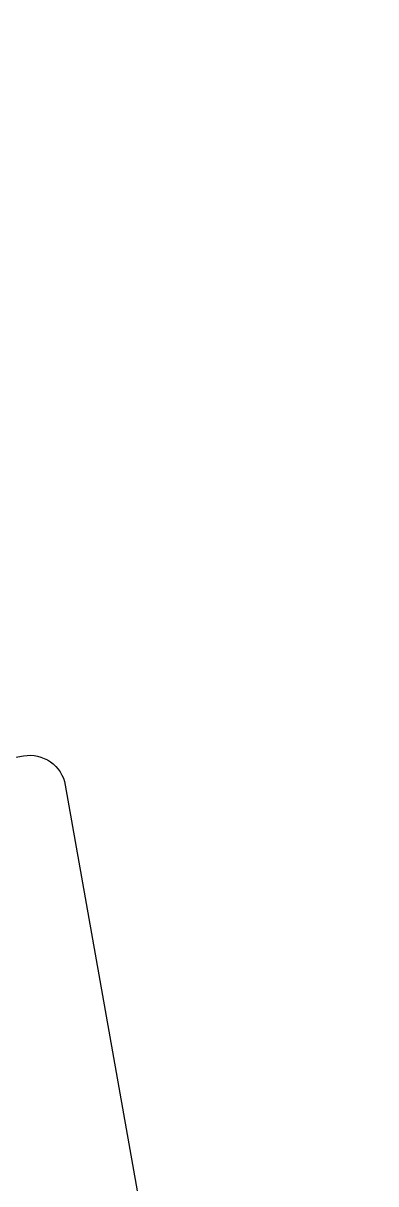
# Model space of a CAD drawing. Header units: millimetres. Extents: x 0 to 8967983, y -224399 to 13801.
# Drawn here: x 71392.69 to 71394.48, y -193399.24 to -193393.35 of the extents above; entities that cross this region are included whole.
import ezdxf

# ---------------------------------------------------------------- set-up
doc = ezdxf.new("R2010")
doc.units = ezdxf.units.MM
doc.header["$LTSCALE"] = 10
doc.layers.add('Архитектура', color=251, linetype='Continuous')

msp = doc.modelspace()

# ---------------------------------------------------------------- linework, layer by layer
at = {"layer": 'Архитектура', "lineweight": 25, "transparency": 33554684}
msp.add_lwpolyline([(71384.7884, -193395.5044), (71388.8701, -193394.7809, -0.164348), (71389.2741, -193394.8352), (71390.6661, -193395.7029, -0.66825), (71390.5933, -193396.0329), (71390.4733, -193396.0542, 0.4144), (71390.3251, -193396.2662), (71390.5166, -193397.3466, 0.710164), (71391.312, -193397.4753, -0.228752), (71391.6128, -193397.2583), (71392.6933, -193397.0668, -0.4144), (71392.9053, -193397.215), (71394.1606, -193404.298, -0.430028), (71393.9168, -193404.6687), (71393.1965, -193404.7963, -0.109814), (71393.0647, -193404.7907), (71390.8749, -193404.312, 0.800036), (71390.599, -193404.8388, 0.079083), (71393.3037, -193406.4117, -0.348803)], format="xyb", dxfattribs=at)
msp.add_lwpolyline([(71384.7884, -193395.5044), (71388.8701, -193394.7809, -0.164348), (71389.2741, -193394.8352), (71390.6661, -193395.7029, -0.66825), (71390.5933, -193396.0329), (71390.4733, -193396.0542, 0.4144), (71390.3251, -193396.2662), (71390.5166, -193397.3466, 0.710164), (71391.312, -193397.4753, -0.228752), (71391.6128, -193397.2583), (71392.6933, -193397.0668, -0.4144), (71392.9053, -193397.215), (71394.1606, -193404.298, -0.430028), (71393.9168, -193404.6687), (71393.1965, -193404.7963, -0.109814), (71393.0647, -193404.7907), (71390.8749, -193404.312, 0.800036), (71390.599, -193404.8388, 0.079083), (71393.3037, -193406.4117, -0.348803)], format="xyb", dxfattribs=at)
msp.add_lwpolyline([(71384.7884, -193395.5044), (71388.8701, -193394.7809, -0.164348), (71389.2741, -193394.8352), (71390.6661, -193395.7029, -0.66825), (71390.5933, -193396.0329), (71390.4733, -193396.0542, 0.4144), (71390.3251, -193396.2662), (71390.5166, -193397.3466, 0.710164), (71391.312, -193397.4753, -0.228752), (71391.6128, -193397.2583), (71392.6933, -193397.0668, -0.4144), (71392.9053, -193397.215), (71394.1606, -193404.298, -0.430028), (71393.9168, -193404.6687), (71393.1965, -193404.7963, -0.109814), (71393.0647, -193404.7907), (71390.8749, -193404.312, 0.800036), (71390.599, -193404.8388, 0.079083), (71393.3037, -193406.4117, -0.348803)], format="xyb", dxfattribs=at)
msp.add_lwpolyline([(71384.7884, -193395.5044), (71388.8701, -193394.7809, -0.164348), (71389.2741, -193394.8352), (71390.6661, -193395.7029, -0.66825), (71390.5933, -193396.0329), (71390.4733, -193396.0542, 0.4144), (71390.3251, -193396.2662), (71390.5166, -193397.3466, 0.710164), (71391.312, -193397.4753, -0.228752), (71391.6128, -193397.2583), (71392.6933, -193397.0668, -0.4144), (71392.9053, -193397.215), (71394.1606, -193404.298, -0.430028), (71393.9168, -193404.6687), (71393.1965, -193404.7963, -0.109814), (71393.0647, -193404.7907), (71390.8749, -193404.312, 0.800036), (71390.599, -193404.8388, 0.079083), (71393.3037, -193406.4117, -0.348803)], format="xyb", dxfattribs=at)
msp.add_lwpolyline([(71384.7884, -193395.5044), (71388.8701, -193394.7809, -0.164348), (71389.2741, -193394.8352), (71390.6661, -193395.7029, -0.66825), (71390.5933, -193396.0329), (71390.4733, -193396.0542, 0.4144), (71390.3251, -193396.2662), (71390.5166, -193397.3466, 0.710164), (71391.312, -193397.4753, -0.228752), (71391.6128, -193397.2583), (71392.6933, -193397.0668, -0.4144), (71392.9053, -193397.215), (71394.1606, -193404.298, -0.430028), (71393.9168, -193404.6687), (71393.1965, -193404.7963, -0.109814), (71393.0647, -193404.7907), (71390.8749, -193404.312, 0.800036), (71390.599, -193404.8388, 0.079083), (71393.3037, -193406.4117, -0.348803)], format="xyb", dxfattribs=at)
msp.add_lwpolyline([(71384.7884, -193395.5044), (71388.8701, -193394.7809, -0.164348), (71389.2741, -193394.8352), (71390.6661, -193395.7029, -0.66825), (71390.5933, -193396.0329), (71390.4733, -193396.0542, 0.4144), (71390.3251, -193396.2662), (71390.5166, -193397.3466, 0.710164), (71391.312, -193397.4753, -0.228752), (71391.6128, -193397.2583), (71392.6933, -193397.0668, -0.4144), (71392.9053, -193397.215), (71394.1606, -193404.298, -0.430028), (71393.9168, -193404.6687), (71393.1965, -193404.7963, -0.109814), (71393.0647, -193404.7907), (71390.8749, -193404.312, 0.800036), (71390.599, -193404.8388, 0.079083), (71393.3037, -193406.4117, -0.348803)], format="xyb", dxfattribs=at)
msp.add_lwpolyline([(71384.7884, -193395.5044), (71388.8701, -193394.7809, -0.164348), (71389.2741, -193394.8352), (71390.6661, -193395.7029, -0.66825), (71390.5933, -193396.0329), (71390.4733, -193396.0542, 0.4144), (71390.3251, -193396.2662), (71390.5166, -193397.3466, 0.710164), (71391.312, -193397.4753, -0.228752), (71391.6128, -193397.2583), (71392.6933, -193397.0668, -0.4144), (71392.9053, -193397.215), (71394.1606, -193404.298, -0.430028), (71393.9168, -193404.6687), (71393.1965, -193404.7963, -0.109814), (71393.0647, -193404.7907), (71390.8749, -193404.312, 0.800036), (71390.599, -193404.8388, 0.079083), (71393.3037, -193406.4117, -0.348803)], format="xyb", dxfattribs=at)
msp.add_lwpolyline([(71384.7884, -193395.5044), (71388.8701, -193394.7809, -0.164348), (71389.2741, -193394.8352), (71390.6661, -193395.7029, -0.66825), (71390.5933, -193396.0329), (71390.4733, -193396.0542, 0.4144), (71390.3251, -193396.2662), (71390.5166, -193397.3466, 0.710164), (71391.312, -193397.4753, -0.228752), (71391.6128, -193397.2583), (71392.6933, -193397.0668, -0.4144), (71392.9053, -193397.215), (71394.1606, -193404.298, -0.430028), (71393.9168, -193404.6687), (71393.1965, -193404.7963, -0.109814), (71393.0647, -193404.7907), (71390.8749, -193404.312, 0.800036), (71390.599, -193404.8388, 0.079083), (71393.3037, -193406.4117, -0.348803)], format="xyb", dxfattribs=at)
msp.add_lwpolyline([(71384.7884, -193395.5044), (71388.8701, -193394.7809, -0.164348), (71389.2741, -193394.8352), (71390.6661, -193395.7029, -0.66825), (71390.5933, -193396.0329), (71390.4733, -193396.0542, 0.4144), (71390.3251, -193396.2662), (71390.5166, -193397.3466, 0.710164), (71391.312, -193397.4753, -0.228752), (71391.6128, -193397.2583), (71392.6933, -193397.0668, -0.4144), (71392.9053, -193397.215), (71394.1606, -193404.298, -0.430028), (71393.9168, -193404.6687), (71393.1965, -193404.7963, -0.109814), (71393.0647, -193404.7907), (71390.8749, -193404.312, 0.800036), (71390.599, -193404.8388, 0.079083), (71393.3037, -193406.4117, -0.348803)], format="xyb", dxfattribs=at)
msp.add_lwpolyline([(71384.7884, -193395.5044), (71388.8701, -193394.7809, -0.164348), (71389.2741, -193394.8352), (71390.6661, -193395.7029, -0.66825), (71390.5933, -193396.0329), (71390.4733, -193396.0542, 0.4144), (71390.3251, -193396.2662), (71390.5166, -193397.3466, 0.710164), (71391.312, -193397.4753, -0.228752), (71391.6128, -193397.2583), (71392.6933, -193397.0668, -0.4144), (71392.9053, -193397.215), (71394.1606, -193404.298, -0.430028), (71393.9168, -193404.6687), (71393.1965, -193404.7963, -0.109814), (71393.0647, -193404.7907), (71390.8749, -193404.312, 0.800036), (71390.599, -193404.8388, 0.079083), (71393.3037, -193406.4117, -0.348803)], format="xyb", dxfattribs=at)
msp.add_lwpolyline([(71384.7884, -193395.5044), (71388.8701, -193394.7809, -0.164348), (71389.2741, -193394.8352), (71390.6661, -193395.7029, -0.66825), (71390.5933, -193396.0329), (71390.4733, -193396.0542, 0.4144), (71390.3251, -193396.2662), (71390.5166, -193397.3466, 0.710164), (71391.312, -193397.4753, -0.228752), (71391.6128, -193397.2583), (71392.6933, -193397.0668, -0.4144), (71392.9053, -193397.215), (71394.1606, -193404.298, -0.430028), (71393.9168, -193404.6687), (71393.1965, -193404.7963, -0.109814), (71393.0647, -193404.7907), (71390.8749, -193404.312, 0.800036), (71390.599, -193404.8388, 0.079083), (71393.3037, -193406.4117, -0.348803)], format="xyb", dxfattribs=at)
msp.add_lwpolyline([(71384.7884, -193395.5044), (71388.8701, -193394.7809, -0.164348), (71389.2741, -193394.8352), (71390.6661, -193395.7029, -0.66825), (71390.5933, -193396.0329), (71390.4733, -193396.0542, 0.4144), (71390.3251, -193396.2662), (71390.5166, -193397.3466, 0.710164), (71391.312, -193397.4753, -0.228752), (71391.6128, -193397.2583), (71392.6933, -193397.0668, -0.4144), (71392.9053, -193397.215), (71394.1606, -193404.298, -0.430028), (71393.9168, -193404.6687), (71393.1965, -193404.7963, -0.109814), (71393.0647, -193404.7907), (71390.8749, -193404.312, 0.800036), (71390.599, -193404.8388, 0.079083), (71393.3037, -193406.4117, -0.348803)], format="xyb", dxfattribs=at)
msp.add_lwpolyline([(71384.7884, -193395.5044), (71388.8701, -193394.7809, -0.164348), (71389.2741, -193394.8352), (71390.6661, -193395.7029, -0.66825), (71390.5933, -193396.0329), (71390.4733, -193396.0542, 0.4144), (71390.3251, -193396.2662), (71390.5166, -193397.3466, 0.710164), (71391.312, -193397.4753, -0.228752), (71391.6128, -193397.2583), (71392.6933, -193397.0668, -0.4144), (71392.9053, -193397.215), (71394.1606, -193404.298, -0.430028), (71393.9168, -193404.6687), (71393.1965, -193404.7963, -0.109814), (71393.0647, -193404.7907), (71390.8749, -193404.312, 0.800036), (71390.599, -193404.8388, 0.079083), (71393.3037, -193406.4117, -0.348803)], format="xyb", dxfattribs=at)
msp.add_lwpolyline([(71384.7884, -193395.5044), (71388.8701, -193394.7809, -0.164348), (71389.2741, -193394.8352), (71390.6661, -193395.7029, -0.66825), (71390.5933, -193396.0329), (71390.4733, -193396.0542, 0.4144), (71390.3251, -193396.2662), (71390.5166, -193397.3466, 0.710164), (71391.312, -193397.4753, -0.228752), (71391.6128, -193397.2583), (71392.6933, -193397.0668, -0.4144), (71392.9053, -193397.215), (71394.1606, -193404.298, -0.430028), (71393.9168, -193404.6687), (71393.1965, -193404.7963, -0.109814), (71393.0647, -193404.7907), (71390.8749, -193404.312, 0.800036), (71390.599, -193404.8388, 0.079083), (71393.3037, -193406.4117, -0.348803)], format="xyb", dxfattribs=at)
msp.add_lwpolyline([(71384.7884, -193395.5044), (71388.8701, -193394.7809, -0.164348), (71389.2741, -193394.8352), (71390.6661, -193395.7029, -0.66825), (71390.5933, -193396.0329), (71390.4733, -193396.0542, 0.4144), (71390.3251, -193396.2662), (71390.5166, -193397.3466, 0.710164), (71391.312, -193397.4753, -0.228752), (71391.6128, -193397.2583), (71392.6933, -193397.0668, -0.4144), (71392.9053, -193397.215), (71394.1606, -193404.298, -0.430028), (71393.9168, -193404.6687), (71393.1965, -193404.7963, -0.109814), (71393.0647, -193404.7907), (71390.8749, -193404.312, 0.800036), (71390.599, -193404.8388, 0.079083), (71393.3037, -193406.4117, -0.348803)], format="xyb", dxfattribs=at)
msp.add_lwpolyline([(71384.7884, -193395.5044), (71388.8701, -193394.7809, -0.164348), (71389.2741, -193394.8352), (71390.6661, -193395.7029, -0.66825), (71390.5933, -193396.0329), (71390.4733, -193396.0542, 0.4144), (71390.3251, -193396.2662), (71390.5166, -193397.3466, 0.710164), (71391.312, -193397.4753, -0.228752), (71391.6128, -193397.2583), (71392.6933, -193397.0668, -0.4144), (71392.9053, -193397.215), (71394.1606, -193404.298, -0.430028), (71393.9168, -193404.6687), (71393.1965, -193404.7963, -0.109814), (71393.0647, -193404.7907), (71390.8749, -193404.312, 0.800036), (71390.599, -193404.8388, 0.079083), (71393.3037, -193406.4117, -0.348803)], format="xyb", dxfattribs=at)
msp.add_lwpolyline([(71384.7884, -193395.5044), (71388.8701, -193394.7809, -0.164348), (71389.2741, -193394.8352), (71390.6661, -193395.7029, -0.66825), (71390.5933, -193396.0329), (71390.4733, -193396.0542, 0.4144), (71390.3251, -193396.2662), (71390.5166, -193397.3466, 0.710164), (71391.312, -193397.4753, -0.228752), (71391.6128, -193397.2583), (71392.6933, -193397.0668, -0.4144), (71392.9053, -193397.215), (71394.1606, -193404.298, -0.430028), (71393.9168, -193404.6687), (71393.1965, -193404.7963, -0.109814), (71393.0647, -193404.7907), (71390.8749, -193404.312, 0.800036), (71390.599, -193404.8388, 0.079083), (71393.3037, -193406.4117, -0.348803)], format="xyb", dxfattribs=at)
msp.add_lwpolyline([(71384.7884, -193395.5044), (71388.8701, -193394.7809, -0.164348), (71389.2741, -193394.8352), (71390.6661, -193395.7029, -0.66825), (71390.5933, -193396.0329), (71390.4733, -193396.0542, 0.4144), (71390.3251, -193396.2662), (71390.5166, -193397.3466, 0.710164), (71391.312, -193397.4753, -0.228752), (71391.6128, -193397.2583), (71392.6933, -193397.0668, -0.4144), (71392.9053, -193397.215), (71394.1606, -193404.298, -0.430028), (71393.9168, -193404.6687), (71393.1965, -193404.7963, -0.109814), (71393.0647, -193404.7907), (71390.8749, -193404.312, 0.800036), (71390.599, -193404.8388, 0.079083), (71393.3037, -193406.4117, -0.348803)], format="xyb", dxfattribs=at)
msp.add_lwpolyline([(71384.7884, -193395.5044), (71388.8701, -193394.7809, -0.164348), (71389.2741, -193394.8352), (71390.6661, -193395.7029, -0.66825), (71390.5933, -193396.0329), (71390.4733, -193396.0542, 0.4144), (71390.3251, -193396.2662), (71390.5166, -193397.3466, 0.710164), (71391.312, -193397.4753, -0.228752), (71391.6128, -193397.2583), (71392.6933, -193397.0668, -0.4144), (71392.9053, -193397.215), (71394.1606, -193404.298, -0.430028), (71393.9168, -193404.6687), (71393.1965, -193404.7963, -0.109814), (71393.0647, -193404.7907), (71390.8749, -193404.312, 0.800036), (71390.599, -193404.8388, 0.079083), (71393.3037, -193406.4117, -0.348803)], format="xyb", dxfattribs=at)
msp.add_lwpolyline([(71384.7884, -193395.5044), (71388.8701, -193394.7809, -0.164348), (71389.2741, -193394.8352), (71390.6661, -193395.7029, -0.66825), (71390.5933, -193396.0329), (71390.4733, -193396.0542, 0.4144), (71390.3251, -193396.2662), (71390.5166, -193397.3466, 0.710164), (71391.312, -193397.4753, -0.228752), (71391.6128, -193397.2583), (71392.6933, -193397.0668, -0.4144), (71392.9053, -193397.215), (71394.1606, -193404.298, -0.430028), (71393.9168, -193404.6687), (71393.1965, -193404.7963, -0.109814), (71393.0647, -193404.7907), (71390.8749, -193404.312, 0.800036), (71390.599, -193404.8388, 0.079083), (71393.3037, -193406.4117, -0.348803)], format="xyb", dxfattribs=at)
msp.add_lwpolyline([(71384.7884, -193395.5044), (71388.8701, -193394.7809, -0.164348), (71389.2741, -193394.8352), (71390.6661, -193395.7029, -0.66825), (71390.5933, -193396.0329), (71390.4733, -193396.0542, 0.4144), (71390.3251, -193396.2662), (71390.5166, -193397.3466, 0.710164), (71391.312, -193397.4753, -0.228752), (71391.6128, -193397.2583), (71392.6933, -193397.0668, -0.4144), (71392.9053, -193397.215), (71394.1606, -193404.298, -0.430028), (71393.9168, -193404.6687), (71393.1965, -193404.7963, -0.109814), (71393.0647, -193404.7907), (71390.8749, -193404.312, 0.800036), (71390.599, -193404.8388, 0.079083), (71393.3037, -193406.4117, -0.348803)], format="xyb", dxfattribs=at)
msp.add_lwpolyline([(71384.7884, -193395.5044), (71388.8701, -193394.7809, -0.164348), (71389.2741, -193394.8352), (71390.6661, -193395.7029, -0.66825), (71390.5933, -193396.0329), (71390.4733, -193396.0542, 0.4144), (71390.3251, -193396.2662), (71390.5166, -193397.3466, 0.710164), (71391.312, -193397.4753, -0.228752), (71391.6128, -193397.2583), (71392.6933, -193397.0668, -0.4144), (71392.9053, -193397.215), (71394.1606, -193404.298, -0.430028), (71393.9168, -193404.6687), (71393.1965, -193404.7963, -0.109814), (71393.0647, -193404.7907), (71390.8749, -193404.312, 0.800036), (71390.599, -193404.8388, 0.079083), (71393.3037, -193406.4117, -0.348803)], format="xyb", dxfattribs=at)
msp.add_lwpolyline([(71384.7884, -193395.5044), (71388.8701, -193394.7809, -0.164348), (71389.2741, -193394.8352), (71390.6661, -193395.7029, -0.66825), (71390.5933, -193396.0329), (71390.4733, -193396.0542, 0.4144), (71390.3251, -193396.2662), (71390.5166, -193397.3466, 0.710164), (71391.312, -193397.4753, -0.228752), (71391.6128, -193397.2583), (71392.6933, -193397.0668, -0.4144), (71392.9053, -193397.215), (71394.1606, -193404.298, -0.430028), (71393.9168, -193404.6687), (71393.1965, -193404.7963, -0.109814), (71393.0647, -193404.7907), (71390.8749, -193404.312, 0.800036), (71390.599, -193404.8388, 0.079083), (71393.3037, -193406.4117, -0.348803)], format="xyb", dxfattribs=at)
msp.add_lwpolyline([(71384.7884, -193395.5044), (71388.8701, -193394.7809, -0.164348), (71389.2741, -193394.8352), (71390.6661, -193395.7029, -0.66825), (71390.5933, -193396.0329), (71390.4733, -193396.0542, 0.4144), (71390.3251, -193396.2662), (71390.5166, -193397.3466, 0.710164), (71391.312, -193397.4753, -0.228752), (71391.6128, -193397.2583), (71392.6933, -193397.0668, -0.4144), (71392.9053, -193397.215), (71394.1606, -193404.298, -0.430028), (71393.9168, -193404.6687), (71393.1965, -193404.7963, -0.109814), (71393.0647, -193404.7907), (71390.8749, -193404.312, 0.800036), (71390.599, -193404.8388, 0.079083), (71393.3037, -193406.4117, -0.348803)], format="xyb", dxfattribs=at)
msp.add_lwpolyline([(71384.7884, -193395.5044), (71388.8701, -193394.7809, -0.164348), (71389.2741, -193394.8352), (71390.6661, -193395.7029, -0.66825), (71390.5933, -193396.0329), (71390.4733, -193396.0542, 0.4144), (71390.3251, -193396.2662), (71390.5166, -193397.3466, 0.710164), (71391.312, -193397.4753, -0.228752), (71391.6128, -193397.2583), (71392.6933, -193397.0668, -0.4144), (71392.9053, -193397.215), (71394.1606, -193404.298, -0.430028), (71393.9168, -193404.6687), (71393.1965, -193404.7963, -0.109814), (71393.0647, -193404.7907), (71390.8749, -193404.312, 0.800036), (71390.599, -193404.8388, 0.079083), (71393.3037, -193406.4117, -0.348803)], format="xyb", dxfattribs=at)
msp.add_lwpolyline([(71384.7884, -193395.5044), (71388.8701, -193394.7809, -0.164348), (71389.2741, -193394.8352), (71390.6661, -193395.7029, -0.66825), (71390.5933, -193396.0329), (71390.4733, -193396.0542, 0.4144), (71390.3251, -193396.2662), (71390.5166, -193397.3466, 0.710164), (71391.312, -193397.4753, -0.228752), (71391.6128, -193397.2583), (71392.6933, -193397.0668, -0.4144), (71392.9053, -193397.215), (71394.1606, -193404.298, -0.430028), (71393.9168, -193404.6687), (71393.1965, -193404.7963, -0.109814), (71393.0647, -193404.7907), (71390.8749, -193404.312, 0.800036), (71390.599, -193404.8388, 0.079083), (71393.3037, -193406.4117, -0.348803)], format="xyb", dxfattribs=at)
msp.add_lwpolyline([(71384.7884, -193395.5044), (71388.8701, -193394.7809, -0.164348), (71389.2741, -193394.8352), (71390.6661, -193395.7029, -0.66825), (71390.5933, -193396.0329), (71390.4733, -193396.0542, 0.4144), (71390.3251, -193396.2662), (71390.5166, -193397.3466, 0.710164), (71391.312, -193397.4753, -0.228752), (71391.6128, -193397.2583), (71392.6933, -193397.0668, -0.4144), (71392.9053, -193397.215), (71394.1606, -193404.298, -0.430028), (71393.9168, -193404.6687), (71393.1965, -193404.7963, -0.109814), (71393.0647, -193404.7907), (71390.8749, -193404.312, 0.800036), (71390.599, -193404.8388, 0.079083), (71393.3037, -193406.4117, -0.348803)], format="xyb", dxfattribs=at)
msp.add_lwpolyline([(71384.7884, -193395.5044), (71388.8701, -193394.7809, -0.164348), (71389.2741, -193394.8352), (71390.6661, -193395.7029, -0.66825), (71390.5933, -193396.0329), (71390.4733, -193396.0542, 0.4144), (71390.3251, -193396.2662), (71390.5166, -193397.3466, 0.710164), (71391.312, -193397.4753, -0.228752), (71391.6128, -193397.2583), (71392.6933, -193397.0668, -0.4144), (71392.9053, -193397.215), (71394.1606, -193404.298, -0.430028), (71393.9168, -193404.6687), (71393.1965, -193404.7963, -0.109814), (71393.0647, -193404.7907), (71390.8749, -193404.312, 0.800036), (71390.599, -193404.8388, 0.079083), (71393.3037, -193406.4117, -0.348803)], format="xyb", dxfattribs=at)
msp.add_lwpolyline([(71384.7884, -193395.5044), (71388.8701, -193394.7809, -0.164348), (71389.2741, -193394.8352), (71390.6661, -193395.7029, -0.66825), (71390.5933, -193396.0329), (71390.4733, -193396.0542, 0.4144), (71390.3251, -193396.2662), (71390.5166, -193397.3466, 0.710164), (71391.312, -193397.4753, -0.228752), (71391.6128, -193397.2583), (71392.6933, -193397.0668, -0.4144), (71392.9053, -193397.215), (71394.1606, -193404.298, -0.430028), (71393.9168, -193404.6687), (71393.1965, -193404.7963, -0.109814), (71393.0647, -193404.7907), (71390.8749, -193404.312, 0.800036), (71390.599, -193404.8388, 0.079083), (71393.3037, -193406.4117, -0.348803)], format="xyb", dxfattribs=at)
msp.add_lwpolyline([(71384.7884, -193395.5044), (71388.8701, -193394.7809, -0.164348), (71389.2741, -193394.8352), (71390.6661, -193395.7029, -0.66825), (71390.5933, -193396.0329), (71390.4733, -193396.0542, 0.4144), (71390.3251, -193396.2662), (71390.5166, -193397.3466, 0.710164), (71391.312, -193397.4753, -0.228752), (71391.6128, -193397.2583), (71392.6933, -193397.0668, -0.4144), (71392.9053, -193397.215), (71394.1606, -193404.298, -0.430028), (71393.9168, -193404.6687), (71393.1965, -193404.7963, -0.109814), (71393.0647, -193404.7907), (71390.8749, -193404.312, 0.800036), (71390.599, -193404.8388, 0.079083), (71393.3037, -193406.4117, -0.348803)], format="xyb", dxfattribs=at)
msp.add_lwpolyline([(71384.7884, -193395.5044), (71388.8701, -193394.7809, -0.164348), (71389.2741, -193394.8352), (71390.6661, -193395.7029, -0.66825), (71390.5933, -193396.0329), (71390.4733, -193396.0542, 0.4144), (71390.3251, -193396.2662), (71390.5166, -193397.3466, 0.710164), (71391.312, -193397.4753, -0.228752), (71391.6128, -193397.2583), (71392.6933, -193397.0668, -0.4144), (71392.9053, -193397.215), (71394.1606, -193404.298, -0.430028), (71393.9168, -193404.6687), (71393.1965, -193404.7963, -0.109814), (71393.0647, -193404.7907), (71390.8749, -193404.312, 0.800036), (71390.599, -193404.8388, 0.079083), (71393.3037, -193406.4117, -0.348803)], format="xyb", dxfattribs=at)
msp.add_lwpolyline([(71384.7884, -193395.5044), (71388.8701, -193394.7809, -0.164348), (71389.2741, -193394.8352), (71390.6661, -193395.7029, -0.66825), (71390.5933, -193396.0329), (71390.4733, -193396.0542, 0.4144), (71390.3251, -193396.2662), (71390.5166, -193397.3466, 0.710164), (71391.312, -193397.4753, -0.228752), (71391.6128, -193397.2583), (71392.6933, -193397.0668, -0.4144), (71392.9053, -193397.215), (71394.1606, -193404.298, -0.430028), (71393.9168, -193404.6687), (71393.1965, -193404.7963, -0.109814), (71393.0647, -193404.7907), (71390.8749, -193404.312, 0.800036), (71390.599, -193404.8388, 0.079083), (71393.3037, -193406.4117, -0.348803)], format="xyb", dxfattribs=at)
msp.add_lwpolyline([(71384.7884, -193395.5044), (71388.8701, -193394.7809, -0.164348), (71389.2741, -193394.8352), (71390.6661, -193395.7029, -0.66825), (71390.5933, -193396.0329), (71390.4733, -193396.0542, 0.4144), (71390.3251, -193396.2662), (71390.5166, -193397.3466, 0.710164), (71391.312, -193397.4753, -0.228752), (71391.6128, -193397.2583), (71392.6933, -193397.0668, -0.4144), (71392.9053, -193397.215), (71394.1606, -193404.298, -0.430028), (71393.9168, -193404.6687), (71393.1965, -193404.7963, -0.109814), (71393.0647, -193404.7907), (71390.8749, -193404.312, 0.800036), (71390.599, -193404.8388, 0.079083), (71393.3037, -193406.4117, -0.348803)], format="xyb", dxfattribs=at)
msp.add_lwpolyline([(71384.7884, -193395.5044), (71388.8701, -193394.7809, -0.164348), (71389.2741, -193394.8352), (71390.6661, -193395.7029, -0.66825), (71390.5933, -193396.0329), (71390.4733, -193396.0542, 0.4144), (71390.3251, -193396.2662), (71390.5166, -193397.3466, 0.710164), (71391.312, -193397.4753, -0.228752), (71391.6128, -193397.2583), (71392.6933, -193397.0668, -0.4144), (71392.9053, -193397.215), (71394.1606, -193404.298, -0.430028), (71393.9168, -193404.6687), (71393.1965, -193404.7963, -0.109814), (71393.0647, -193404.7907), (71390.8749, -193404.312, 0.800036), (71390.599, -193404.8388, 0.079083), (71393.3037, -193406.4117, -0.348803)], format="xyb", dxfattribs=at)
msp.add_lwpolyline([(71384.7884, -193395.5044), (71388.8701, -193394.7809, -0.164348), (71389.2741, -193394.8352), (71390.6661, -193395.7029, -0.66825), (71390.5933, -193396.0329), (71390.4733, -193396.0542, 0.4144), (71390.3251, -193396.2662), (71390.5166, -193397.3466, 0.710164), (71391.312, -193397.4753, -0.228752), (71391.6128, -193397.2583), (71392.6933, -193397.0668, -0.4144), (71392.9053, -193397.215), (71394.1606, -193404.298, -0.430028), (71393.9168, -193404.6687), (71393.1965, -193404.7963, -0.109814), (71393.0647, -193404.7907), (71390.8749, -193404.312, 0.800036), (71390.599, -193404.8388, 0.079083), (71393.3037, -193406.4117, -0.348803)], format="xyb", dxfattribs=at)
msp.add_lwpolyline([(71384.7884, -193395.5044), (71388.8701, -193394.7809, -0.164348), (71389.2741, -193394.8352), (71390.6661, -193395.7029, -0.66825), (71390.5933, -193396.0329), (71390.4733, -193396.0542, 0.4144), (71390.3251, -193396.2662), (71390.5166, -193397.3466, 0.710164), (71391.312, -193397.4753, -0.228752), (71391.6128, -193397.2583), (71392.6933, -193397.0668, -0.4144), (71392.9053, -193397.215), (71394.1606, -193404.298, -0.430028), (71393.9168, -193404.6687), (71393.1965, -193404.7963, -0.109814), (71393.0647, -193404.7907), (71390.8749, -193404.312, 0.800036), (71390.599, -193404.8388, 0.079083), (71393.3037, -193406.4117, -0.348803)], format="xyb", dxfattribs=at)
msp.add_lwpolyline([(71384.7884, -193395.5044), (71388.8701, -193394.7809, -0.164348), (71389.2741, -193394.8352), (71390.6661, -193395.7029, -0.66825), (71390.5933, -193396.0329), (71390.4733, -193396.0542, 0.4144), (71390.3251, -193396.2662), (71390.5166, -193397.3466, 0.710164), (71391.312, -193397.4753, -0.228752), (71391.6128, -193397.2583), (71392.6933, -193397.0668, -0.4144), (71392.9053, -193397.215), (71394.1606, -193404.298, -0.430028), (71393.9168, -193404.6687), (71393.1965, -193404.7963, -0.109814), (71393.0647, -193404.7907), (71390.8749, -193404.312, 0.800036), (71390.599, -193404.8388, 0.079083), (71393.3037, -193406.4117, -0.348803)], format="xyb", dxfattribs=at)
msp.add_lwpolyline([(71384.7884, -193395.5044), (71388.8701, -193394.7809, -0.164348), (71389.2741, -193394.8352), (71390.6661, -193395.7029, -0.66825), (71390.5933, -193396.0329), (71390.4733, -193396.0542, 0.4144), (71390.3251, -193396.2662), (71390.5166, -193397.3466, 0.710164), (71391.312, -193397.4753, -0.228752), (71391.6128, -193397.2583), (71392.6933, -193397.0668, -0.4144), (71392.9053, -193397.215), (71394.1606, -193404.298, -0.430028), (71393.9168, -193404.6687), (71393.1965, -193404.7963, -0.109814), (71393.0647, -193404.7907), (71390.8749, -193404.312, 0.800036), (71390.599, -193404.8388, 0.079083), (71393.3037, -193406.4117, -0.348803)], format="xyb", dxfattribs=at)
msp.add_lwpolyline([(71384.7884, -193395.5044), (71388.8701, -193394.7809, -0.164348), (71389.2741, -193394.8352), (71390.6661, -193395.7029, -0.66825), (71390.5933, -193396.0329), (71390.4733, -193396.0542, 0.4144), (71390.3251, -193396.2662), (71390.5166, -193397.3466, 0.710164), (71391.312, -193397.4753, -0.228752), (71391.6128, -193397.2583), (71392.6933, -193397.0668, -0.4144), (71392.9053, -193397.215), (71394.1606, -193404.298, -0.430028), (71393.9168, -193404.6687), (71393.1965, -193404.7963, -0.109814), (71393.0647, -193404.7907), (71390.8749, -193404.312, 0.800036), (71390.599, -193404.8388, 0.079083), (71393.3037, -193406.4117, -0.348803)], format="xyb", dxfattribs=at)
msp.add_lwpolyline([(71384.7884, -193395.5044), (71388.8701, -193394.7809, -0.164348), (71389.2741, -193394.8352), (71390.6661, -193395.7029, -0.66825), (71390.5933, -193396.0329), (71390.4733, -193396.0542, 0.4144), (71390.3251, -193396.2662), (71390.5166, -193397.3466, 0.710164), (71391.312, -193397.4753, -0.228752), (71391.6128, -193397.2583), (71392.6933, -193397.0668, -0.4144), (71392.9053, -193397.215), (71394.1606, -193404.298, -0.430028), (71393.9168, -193404.6687), (71393.1965, -193404.7963, -0.109814), (71393.0647, -193404.7907), (71390.8749, -193404.312, 0.800036), (71390.599, -193404.8388, 0.079083), (71393.3037, -193406.4117, -0.348803)], format="xyb", dxfattribs=at)
msp.add_lwpolyline([(71384.7884, -193395.5044), (71388.8701, -193394.7809, -0.164348), (71389.2741, -193394.8352), (71390.6661, -193395.7029, -0.66825), (71390.5933, -193396.0329), (71390.4733, -193396.0542, 0.4144), (71390.3251, -193396.2662), (71390.5166, -193397.3466, 0.710164), (71391.312, -193397.4753, -0.228752), (71391.6128, -193397.2583), (71392.6933, -193397.0668, -0.4144), (71392.9053, -193397.215), (71394.1606, -193404.298, -0.430028), (71393.9168, -193404.6687), (71393.1965, -193404.7963, -0.109814), (71393.0647, -193404.7907), (71390.8749, -193404.312, 0.800036), (71390.599, -193404.8388, 0.079083), (71393.3037, -193406.4117, -0.348803)], format="xyb", dxfattribs=at)
msp.add_lwpolyline([(71384.7884, -193395.5044), (71388.8701, -193394.7809, -0.164348), (71389.2741, -193394.8352), (71390.6661, -193395.7029, -0.66825), (71390.5933, -193396.0329), (71390.4733, -193396.0542, 0.4144), (71390.3251, -193396.2662), (71390.5166, -193397.3466, 0.710164), (71391.312, -193397.4753, -0.228752), (71391.6128, -193397.2583), (71392.6933, -193397.0668, -0.4144), (71392.9053, -193397.215), (71394.1606, -193404.298, -0.430028), (71393.9168, -193404.6687), (71393.1965, -193404.7963, -0.109814), (71393.0647, -193404.7907), (71390.8749, -193404.312, 0.800036), (71390.599, -193404.8388, 0.079083), (71393.3037, -193406.4117, -0.348803)], format="xyb", dxfattribs=at)
msp.add_lwpolyline([(71384.7884, -193395.5044), (71388.8701, -193394.7809, -0.164348), (71389.2741, -193394.8352), (71390.6661, -193395.7029, -0.66825), (71390.5933, -193396.0329), (71390.4733, -193396.0542, 0.4144), (71390.3251, -193396.2662), (71390.5166, -193397.3466, 0.710164), (71391.312, -193397.4753, -0.228752), (71391.6128, -193397.2583), (71392.6933, -193397.0668, -0.4144), (71392.9053, -193397.215), (71394.1606, -193404.298, -0.430028), (71393.9168, -193404.6687), (71393.1965, -193404.7963, -0.109814), (71393.0647, -193404.7907), (71390.8749, -193404.312, 0.800036), (71390.599, -193404.8388, 0.079083), (71393.3037, -193406.4117, -0.348803)], format="xyb", dxfattribs=at)
msp.add_lwpolyline([(71384.7884, -193395.5044), (71388.8701, -193394.7809, -0.164348), (71389.2741, -193394.8352), (71390.6661, -193395.7029, -0.66825), (71390.5933, -193396.0329), (71390.4733, -193396.0542, 0.4144), (71390.3251, -193396.2662), (71390.5166, -193397.3466, 0.710164), (71391.312, -193397.4753, -0.228752), (71391.6128, -193397.2583), (71392.6933, -193397.0668, -0.4144), (71392.9053, -193397.215), (71394.1606, -193404.298, -0.430028), (71393.9168, -193404.6687), (71393.1965, -193404.7963, -0.109814), (71393.0647, -193404.7907), (71390.8749, -193404.312, 0.800036), (71390.599, -193404.8388, 0.079083), (71393.3037, -193406.4117, -0.348803)], format="xyb", dxfattribs=at)
msp.add_lwpolyline([(71384.7884, -193395.5044), (71388.8701, -193394.7809, -0.164348), (71389.2741, -193394.8352), (71390.6661, -193395.7029, -0.66825), (71390.5933, -193396.0329), (71390.4733, -193396.0542, 0.4144), (71390.3251, -193396.2662), (71390.5166, -193397.3466, 0.710164), (71391.312, -193397.4753, -0.228752), (71391.6128, -193397.2583), (71392.6933, -193397.0668, -0.4144), (71392.9053, -193397.215), (71394.1606, -193404.298, -0.430028), (71393.9168, -193404.6687), (71393.1965, -193404.7963, -0.109814), (71393.0647, -193404.7907), (71390.8749, -193404.312, 0.800036), (71390.599, -193404.8388, 0.079083), (71393.3037, -193406.4117, -0.348803)], format="xyb", dxfattribs=at)
msp.add_lwpolyline([(71384.7884, -193395.5044), (71388.8701, -193394.7809, -0.164348), (71389.2741, -193394.8352), (71390.6661, -193395.7029, -0.66825), (71390.5933, -193396.0329), (71390.4733, -193396.0542, 0.4144), (71390.3251, -193396.2662), (71390.5166, -193397.3466, 0.710164), (71391.312, -193397.4753, -0.228752), (71391.6128, -193397.2583), (71392.6933, -193397.0668, -0.4144), (71392.9053, -193397.215), (71394.1606, -193404.298, -0.430028), (71393.9168, -193404.6687), (71393.1965, -193404.7963, -0.109814), (71393.0647, -193404.7907), (71390.8749, -193404.312, 0.800036), (71390.599, -193404.8388, 0.079083), (71393.3037, -193406.4117, -0.348803)], format="xyb", dxfattribs=at)
msp.add_lwpolyline([(71384.7884, -193395.5044), (71388.8701, -193394.7809, -0.164348), (71389.2741, -193394.8352), (71390.6661, -193395.7029, -0.66825), (71390.5933, -193396.0329), (71390.4733, -193396.0542, 0.4144), (71390.3251, -193396.2662), (71390.5166, -193397.3466, 0.710164), (71391.312, -193397.4753, -0.228752), (71391.6128, -193397.2583), (71392.6933, -193397.0668, -0.4144), (71392.9053, -193397.215), (71394.1606, -193404.298, -0.430028), (71393.9168, -193404.6687), (71393.1965, -193404.7963, -0.109814), (71393.0647, -193404.7907), (71390.8749, -193404.312, 0.800036), (71390.599, -193404.8388, 0.079083), (71393.3037, -193406.4117, -0.348803)], format="xyb", dxfattribs=at)
msp.add_lwpolyline([(71384.7884, -193395.5044), (71388.8701, -193394.7809, -0.164348), (71389.2741, -193394.8352), (71390.6661, -193395.7029, -0.66825), (71390.5933, -193396.0329), (71390.4733, -193396.0542, 0.4144), (71390.3251, -193396.2662), (71390.5166, -193397.3466, 0.710164), (71391.312, -193397.4753, -0.228752), (71391.6128, -193397.2583), (71392.6933, -193397.0668, -0.4144), (71392.9053, -193397.215), (71394.1606, -193404.298, -0.430028), (71393.9168, -193404.6687), (71393.1965, -193404.7963, -0.109814), (71393.0647, -193404.7907), (71390.8749, -193404.312, 0.800036), (71390.599, -193404.8388, 0.079083), (71393.3037, -193406.4117, -0.348803)], format="xyb", dxfattribs=at)
msp.add_lwpolyline([(71384.7884, -193395.5044), (71388.8701, -193394.7809, -0.164348), (71389.2741, -193394.8352), (71390.6661, -193395.7029, -0.66825), (71390.5933, -193396.0329), (71390.4733, -193396.0542, 0.4144), (71390.3251, -193396.2662), (71390.5166, -193397.3466, 0.710164), (71391.312, -193397.4753, -0.228752), (71391.6128, -193397.2583), (71392.6933, -193397.0668, -0.4144), (71392.9053, -193397.215), (71394.1606, -193404.298, -0.430028), (71393.9168, -193404.6687), (71393.1965, -193404.7963, -0.109814), (71393.0647, -193404.7907), (71390.8749, -193404.312, 0.800036), (71390.599, -193404.8388, 0.079083), (71393.3037, -193406.4117, -0.348803)], format="xyb", dxfattribs=at)
msp.add_lwpolyline([(71384.7884, -193395.5044), (71388.8701, -193394.7809, -0.164348), (71389.2741, -193394.8352), (71390.6661, -193395.7029, -0.66825), (71390.5933, -193396.0329), (71390.4733, -193396.0542, 0.4144), (71390.3251, -193396.2662), (71390.5166, -193397.3466, 0.710164), (71391.312, -193397.4753, -0.228752), (71391.6128, -193397.2583), (71392.6933, -193397.0668, -0.4144), (71392.9053, -193397.215), (71394.1606, -193404.298, -0.430028), (71393.9168, -193404.6687), (71393.1965, -193404.7963, -0.109814), (71393.0647, -193404.7907), (71390.8749, -193404.312, 0.800036), (71390.599, -193404.8388, 0.079083), (71393.3037, -193406.4117, -0.348803)], format="xyb", dxfattribs=at)
msp.add_lwpolyline([(71384.7884, -193395.5044), (71388.8701, -193394.7809, -0.164348), (71389.2741, -193394.8352), (71390.6661, -193395.7029, -0.66825), (71390.5933, -193396.0329), (71390.4733, -193396.0542, 0.4144), (71390.3251, -193396.2662), (71390.5166, -193397.3466, 0.710164), (71391.312, -193397.4753, -0.228752), (71391.6128, -193397.2583), (71392.6933, -193397.0668, -0.4144), (71392.9053, -193397.215), (71394.1606, -193404.298, -0.430028), (71393.9168, -193404.6687), (71393.1965, -193404.7963, -0.109814), (71393.0647, -193404.7907), (71390.8749, -193404.312, 0.800036), (71390.599, -193404.8388, 0.079083), (71393.3037, -193406.4117, -0.348803)], format="xyb", dxfattribs=at)
msp.add_lwpolyline([(71384.7884, -193395.5044), (71388.8701, -193394.7809, -0.164348), (71389.2741, -193394.8352), (71390.6661, -193395.7029, -0.66825), (71390.5933, -193396.0329), (71390.4733, -193396.0542, 0.4144), (71390.3251, -193396.2662), (71390.5166, -193397.3466, 0.710164), (71391.312, -193397.4753, -0.228752), (71391.6128, -193397.2583), (71392.6933, -193397.0668, -0.4144), (71392.9053, -193397.215), (71394.1606, -193404.298, -0.430028), (71393.9168, -193404.6687), (71393.1965, -193404.7963, -0.109814), (71393.0647, -193404.7907), (71390.8749, -193404.312, 0.800036), (71390.599, -193404.8388, 0.079083), (71393.3037, -193406.4117, -0.348803)], format="xyb", dxfattribs=at)
msp.add_lwpolyline([(71384.7884, -193395.5044), (71388.8701, -193394.7809, -0.164348), (71389.2741, -193394.8352), (71390.6661, -193395.7029, -0.66825), (71390.5933, -193396.0329), (71390.4733, -193396.0542, 0.4144), (71390.3251, -193396.2662), (71390.5166, -193397.3466, 0.710164), (71391.312, -193397.4753, -0.228752), (71391.6128, -193397.2583), (71392.6933, -193397.0668, -0.4144), (71392.9053, -193397.215), (71394.1606, -193404.298, -0.430028), (71393.9168, -193404.6687), (71393.1965, -193404.7963, -0.109814), (71393.0647, -193404.7907), (71390.8749, -193404.312, 0.800036), (71390.599, -193404.8388, 0.079083), (71393.3037, -193406.4117, -0.348803)], format="xyb", dxfattribs=at)
msp.add_lwpolyline([(71384.7884, -193395.5044), (71388.8701, -193394.7809, -0.164348), (71389.2741, -193394.8352), (71390.6661, -193395.7029, -0.66825), (71390.5933, -193396.0329), (71390.4733, -193396.0542, 0.4144), (71390.3251, -193396.2662), (71390.5166, -193397.3466, 0.710164), (71391.312, -193397.4753, -0.228752), (71391.6128, -193397.2583), (71392.6933, -193397.0668, -0.4144), (71392.9053, -193397.215), (71394.1606, -193404.298, -0.430028), (71393.9168, -193404.6687), (71393.1965, -193404.7963, -0.109814), (71393.0647, -193404.7907), (71390.8749, -193404.312, 0.800036), (71390.599, -193404.8388, 0.079083), (71393.3037, -193406.4117, -0.348803)], format="xyb", dxfattribs=at)
msp.add_lwpolyline([(71384.7884, -193395.5044), (71388.8701, -193394.7809, -0.164348), (71389.2741, -193394.8352), (71390.6661, -193395.7029, -0.66825), (71390.5933, -193396.0329), (71390.4733, -193396.0542, 0.4144), (71390.3251, -193396.2662), (71390.5166, -193397.3466, 0.710164), (71391.312, -193397.4753, -0.228752), (71391.6128, -193397.2583), (71392.6933, -193397.0668, -0.4144), (71392.9053, -193397.215), (71394.1606, -193404.298, -0.430028), (71393.9168, -193404.6687), (71393.1965, -193404.7963, -0.109814), (71393.0647, -193404.7907), (71390.8749, -193404.312, 0.800036), (71390.599, -193404.8388, 0.079083), (71393.3037, -193406.4117, -0.348803)], format="xyb", dxfattribs=at)
msp.add_lwpolyline([(71384.7884, -193395.5044), (71388.8701, -193394.7809, -0.164348), (71389.2741, -193394.8352), (71390.6661, -193395.7029, -0.66825), (71390.5933, -193396.0329), (71390.4733, -193396.0542, 0.4144), (71390.3251, -193396.2662), (71390.5166, -193397.3466, 0.710164), (71391.312, -193397.4753, -0.228752), (71391.6128, -193397.2583), (71392.6933, -193397.0668, -0.4144), (71392.9053, -193397.215), (71394.1606, -193404.298, -0.430028), (71393.9168, -193404.6687), (71393.1965, -193404.7963, -0.109814), (71393.0647, -193404.7907), (71390.8749, -193404.312, 0.800036), (71390.599, -193404.8388, 0.079083), (71393.3037, -193406.4117, -0.348803)], format="xyb", dxfattribs=at)
msp.add_lwpolyline([(71384.7884, -193395.5044), (71388.8701, -193394.7809, -0.164348), (71389.2741, -193394.8352), (71390.6661, -193395.7029, -0.66825), (71390.5933, -193396.0329), (71390.4733, -193396.0542, 0.4144), (71390.3251, -193396.2662), (71390.5166, -193397.3466, 0.710164), (71391.312, -193397.4753, -0.228752), (71391.6128, -193397.2583), (71392.6933, -193397.0668, -0.4144), (71392.9053, -193397.215), (71394.1606, -193404.298, -0.430028), (71393.9168, -193404.6687), (71393.1965, -193404.7963, -0.109814), (71393.0647, -193404.7907), (71390.8749, -193404.312, 0.800036), (71390.599, -193404.8388, 0.079083), (71393.3037, -193406.4117, -0.348803)], format="xyb", dxfattribs=at)
msp.add_lwpolyline([(71384.7884, -193395.5044), (71388.8701, -193394.7809, -0.164348), (71389.2741, -193394.8352), (71390.6661, -193395.7029, -0.66825), (71390.5933, -193396.0329), (71390.4733, -193396.0542, 0.4144), (71390.3251, -193396.2662), (71390.5166, -193397.3466, 0.710164), (71391.312, -193397.4753, -0.228752), (71391.6128, -193397.2583), (71392.6933, -193397.0668, -0.4144), (71392.9053, -193397.215), (71394.1606, -193404.298, -0.430028), (71393.9168, -193404.6687), (71393.1965, -193404.7963, -0.109814), (71393.0647, -193404.7907), (71390.8749, -193404.312, 0.800036), (71390.599, -193404.8388, 0.079083), (71393.3037, -193406.4117, -0.348803)], format="xyb", dxfattribs=at)
msp.add_lwpolyline([(71384.7884, -193395.5044), (71388.8701, -193394.7809, -0.164348), (71389.2741, -193394.8352), (71390.6661, -193395.7029, -0.66825), (71390.5933, -193396.0329), (71390.4733, -193396.0542, 0.4144), (71390.3251, -193396.2662), (71390.5166, -193397.3466, 0.710164), (71391.312, -193397.4753, -0.228752), (71391.6128, -193397.2583), (71392.6933, -193397.0668, -0.4144), (71392.9053, -193397.215), (71394.1606, -193404.298, -0.430028), (71393.9168, -193404.6687), (71393.1965, -193404.7963, -0.109814), (71393.0647, -193404.7907), (71390.8749, -193404.312, 0.800036), (71390.599, -193404.8388, 0.079083), (71393.3037, -193406.4117, -0.348803)], format="xyb", dxfattribs=at)
msp.add_lwpolyline([(71384.7884, -193395.5044), (71388.8701, -193394.7809, -0.164348), (71389.2741, -193394.8352), (71390.6661, -193395.7029, -0.66825), (71390.5933, -193396.0329), (71390.4733, -193396.0542, 0.4144), (71390.3251, -193396.2662), (71390.5166, -193397.3466, 0.710164), (71391.312, -193397.4753, -0.228752), (71391.6128, -193397.2583), (71392.6933, -193397.0668, -0.4144), (71392.9053, -193397.215), (71394.1606, -193404.298, -0.430028), (71393.9168, -193404.6687), (71393.1965, -193404.7963, -0.109814), (71393.0647, -193404.7907), (71390.8749, -193404.312, 0.800036), (71390.599, -193404.8388, 0.079083), (71393.3037, -193406.4117, -0.348803)], format="xyb", dxfattribs=at)
msp.add_lwpolyline([(71384.7884, -193395.5044), (71388.8701, -193394.7809, -0.164348), (71389.2741, -193394.8352), (71390.6661, -193395.7029, -0.66825), (71390.5933, -193396.0329), (71390.4733, -193396.0542, 0.4144), (71390.3251, -193396.2662), (71390.5166, -193397.3466, 0.710164), (71391.312, -193397.4753, -0.228752), (71391.6128, -193397.2583), (71392.6933, -193397.0668, -0.4144), (71392.9053, -193397.215), (71394.1606, -193404.298, -0.430028), (71393.9168, -193404.6687), (71393.1965, -193404.7963, -0.109814), (71393.0647, -193404.7907), (71390.8749, -193404.312, 0.800036), (71390.599, -193404.8388, 0.079083), (71393.3037, -193406.4117, -0.348803)], format="xyb", dxfattribs=at)
msp.add_lwpolyline([(71384.7884, -193395.5044), (71388.8701, -193394.7809, -0.164348), (71389.2741, -193394.8352), (71390.6661, -193395.7029, -0.66825), (71390.5933, -193396.0329), (71390.4733, -193396.0542, 0.4144), (71390.3251, -193396.2662), (71390.5166, -193397.3466, 0.710164), (71391.312, -193397.4753, -0.228752), (71391.6128, -193397.2583), (71392.6933, -193397.0668, -0.4144), (71392.9053, -193397.215), (71394.1606, -193404.298, -0.430028), (71393.9168, -193404.6687), (71393.1965, -193404.7963, -0.109814), (71393.0647, -193404.7907), (71390.8749, -193404.312, 0.800036), (71390.599, -193404.8388, 0.079083), (71393.3037, -193406.4117, -0.348803)], format="xyb", dxfattribs=at)
msp.add_lwpolyline([(71384.7884, -193395.5044), (71388.8701, -193394.7809, -0.164348), (71389.2741, -193394.8352), (71390.6661, -193395.7029, -0.66825), (71390.5933, -193396.0329), (71390.4733, -193396.0542, 0.4144), (71390.3251, -193396.2662), (71390.5166, -193397.3466, 0.710164), (71391.312, -193397.4753, -0.228752), (71391.6128, -193397.2583), (71392.6933, -193397.0668, -0.4144), (71392.9053, -193397.215), (71394.1606, -193404.298, -0.430028), (71393.9168, -193404.6687), (71393.1965, -193404.7963, -0.109814), (71393.0647, -193404.7907), (71390.8749, -193404.312, 0.800036), (71390.599, -193404.8388, 0.079083), (71393.3037, -193406.4117, -0.348803)], format="xyb", dxfattribs=at)
msp.add_lwpolyline([(71384.7884, -193395.5044), (71388.8701, -193394.7809, -0.164348), (71389.2741, -193394.8352), (71390.6661, -193395.7029, -0.66825), (71390.5933, -193396.0329), (71390.4733, -193396.0542, 0.4144), (71390.3251, -193396.2662), (71390.5166, -193397.3466, 0.710164), (71391.312, -193397.4753, -0.228752), (71391.6128, -193397.2583), (71392.6933, -193397.0668, -0.4144), (71392.9053, -193397.215), (71394.1606, -193404.298, -0.430028), (71393.9168, -193404.6687), (71393.1965, -193404.7963, -0.109814), (71393.0647, -193404.7907), (71390.8749, -193404.312, 0.800036), (71390.599, -193404.8388, 0.079083), (71393.3037, -193406.4117, -0.348803)], format="xyb", dxfattribs=at)
msp.add_lwpolyline([(71384.7884, -193395.5044), (71388.8701, -193394.7809, -0.164348), (71389.2741, -193394.8352), (71390.6661, -193395.7029, -0.66825), (71390.5933, -193396.0329), (71390.4733, -193396.0542, 0.4144), (71390.3251, -193396.2662), (71390.5166, -193397.3466, 0.710164), (71391.312, -193397.4753, -0.228752), (71391.6128, -193397.2583), (71392.6933, -193397.0668, -0.4144), (71392.9053, -193397.215), (71394.1606, -193404.298, -0.430028), (71393.9168, -193404.6687), (71393.1965, -193404.7963, -0.109814), (71393.0647, -193404.7907), (71390.8749, -193404.312, 0.800036), (71390.599, -193404.8388, 0.079083), (71393.3037, -193406.4117, -0.348803)], format="xyb", dxfattribs=at)
msp.add_lwpolyline([(71384.7884, -193395.5044), (71388.8701, -193394.7809, -0.164348), (71389.2741, -193394.8352), (71390.6661, -193395.7029, -0.66825), (71390.5933, -193396.0329), (71390.4733, -193396.0542, 0.4144), (71390.3251, -193396.2662), (71390.5166, -193397.3466, 0.710164), (71391.312, -193397.4753, -0.228752), (71391.6128, -193397.2583), (71392.6933, -193397.0668, -0.4144), (71392.9053, -193397.215), (71394.1606, -193404.298, -0.430028), (71393.9168, -193404.6687), (71393.1965, -193404.7963, -0.109814), (71393.0647, -193404.7907), (71390.8749, -193404.312, 0.800036), (71390.599, -193404.8388, 0.079083), (71393.3037, -193406.4117, -0.348803)], format="xyb", dxfattribs=at)
msp.add_lwpolyline([(71384.7884, -193395.5044), (71388.8701, -193394.7809, -0.164348), (71389.2741, -193394.8352), (71390.6661, -193395.7029, -0.66825), (71390.5933, -193396.0329), (71390.4733, -193396.0542, 0.4144), (71390.3251, -193396.2662), (71390.5166, -193397.3466, 0.710164), (71391.312, -193397.4753, -0.228752), (71391.6128, -193397.2583), (71392.6933, -193397.0668, -0.4144), (71392.9053, -193397.215), (71394.1606, -193404.298, -0.430028), (71393.9168, -193404.6687), (71393.1965, -193404.7963, -0.109814), (71393.0647, -193404.7907), (71390.8749, -193404.312, 0.800036), (71390.599, -193404.8388, 0.079083), (71393.3037, -193406.4117, -0.348803)], format="xyb", dxfattribs=at)
msp.add_lwpolyline([(71384.7884, -193395.5044), (71388.8701, -193394.7809, -0.164348), (71389.2741, -193394.8352), (71390.6661, -193395.7029, -0.66825), (71390.5933, -193396.0329), (71390.4733, -193396.0542, 0.4144), (71390.3251, -193396.2662), (71390.5166, -193397.3466, 0.710164), (71391.312, -193397.4753, -0.228752), (71391.6128, -193397.2583), (71392.6933, -193397.0668, -0.4144), (71392.9053, -193397.215), (71394.1606, -193404.298, -0.430028), (71393.9168, -193404.6687), (71393.1965, -193404.7963, -0.109814), (71393.0647, -193404.7907), (71390.8749, -193404.312, 0.800036), (71390.599, -193404.8388, 0.079083), (71393.3037, -193406.4117, -0.348803)], format="xyb", dxfattribs=at)
msp.add_lwpolyline([(71384.7884, -193395.5044), (71388.8701, -193394.7809, -0.164348), (71389.2741, -193394.8352), (71390.6661, -193395.7029, -0.66825), (71390.5933, -193396.0329), (71390.4733, -193396.0542, 0.4144), (71390.3251, -193396.2662), (71390.5166, -193397.3466, 0.710164), (71391.312, -193397.4753, -0.228752), (71391.6128, -193397.2583), (71392.6933, -193397.0668, -0.4144), (71392.9053, -193397.215), (71394.1606, -193404.298, -0.430028), (71393.9168, -193404.6687), (71393.1965, -193404.7963, -0.109814), (71393.0647, -193404.7907), (71390.8749, -193404.312, 0.800036), (71390.599, -193404.8388, 0.079083), (71393.3037, -193406.4117, -0.348803)], format="xyb", dxfattribs=at)
msp.add_lwpolyline([(71384.7884, -193395.5044), (71388.8701, -193394.7809, -0.164348), (71389.2741, -193394.8352), (71390.6661, -193395.7029, -0.66825), (71390.5933, -193396.0329), (71390.4733, -193396.0542, 0.4144), (71390.3251, -193396.2662), (71390.5166, -193397.3466, 0.710164), (71391.312, -193397.4753, -0.228752), (71391.6128, -193397.2583), (71392.6933, -193397.0668, -0.4144), (71392.9053, -193397.215), (71394.1606, -193404.298, -0.430028), (71393.9168, -193404.6687), (71393.1965, -193404.7963, -0.109814), (71393.0647, -193404.7907), (71390.8749, -193404.312, 0.800036), (71390.599, -193404.8388, 0.079083), (71393.3037, -193406.4117, -0.348803)], format="xyb", dxfattribs=at)
msp.add_lwpolyline([(71384.7884, -193395.5044), (71388.8701, -193394.7809, -0.164348), (71389.2741, -193394.8352), (71390.6661, -193395.7029, -0.66825), (71390.5933, -193396.0329), (71390.4733, -193396.0542, 0.4144), (71390.3251, -193396.2662), (71390.5166, -193397.3466, 0.710164), (71391.312, -193397.4753, -0.228752), (71391.6128, -193397.2583), (71392.6933, -193397.0668, -0.4144), (71392.9053, -193397.215), (71394.1606, -193404.298, -0.430028), (71393.9168, -193404.6687), (71393.1965, -193404.7963, -0.109814), (71393.0647, -193404.7907), (71390.8749, -193404.312, 0.800036), (71390.599, -193404.8388, 0.079083), (71393.3037, -193406.4117, -0.348803)], format="xyb", dxfattribs=at)
msp.add_lwpolyline([(71384.7884, -193395.5044), (71388.8701, -193394.7809, -0.164348), (71389.2741, -193394.8352), (71390.6661, -193395.7029, -0.66825), (71390.5933, -193396.0329), (71390.4733, -193396.0542, 0.4144), (71390.3251, -193396.2662), (71390.5166, -193397.3466, 0.710164), (71391.312, -193397.4753, -0.228752), (71391.6128, -193397.2583), (71392.6933, -193397.0668, -0.4144), (71392.9053, -193397.215), (71394.1606, -193404.298, -0.430028), (71393.9168, -193404.6687), (71393.1965, -193404.7963, -0.109814), (71393.0647, -193404.7907), (71390.8749, -193404.312, 0.800036), (71390.599, -193404.8388, 0.079083), (71393.3037, -193406.4117, -0.348803)], format="xyb", dxfattribs=at)
msp.add_lwpolyline([(71384.7884, -193395.5044), (71388.8701, -193394.7809, -0.164348), (71389.2741, -193394.8352), (71390.6661, -193395.7029, -0.66825), (71390.5933, -193396.0329), (71390.4733, -193396.0542, 0.4144), (71390.3251, -193396.2662), (71390.5166, -193397.3466, 0.710164), (71391.312, -193397.4753, -0.228752), (71391.6128, -193397.2583), (71392.6933, -193397.0668, -0.4144), (71392.9053, -193397.215), (71394.1606, -193404.298, -0.430028), (71393.9168, -193404.6687), (71393.1965, -193404.7963, -0.109814), (71393.0647, -193404.7907), (71390.8749, -193404.312, 0.800036), (71390.599, -193404.8388, 0.079083), (71393.3037, -193406.4117, -0.348803)], format="xyb", dxfattribs=at)
msp.add_lwpolyline([(71384.7884, -193395.5044), (71388.8701, -193394.7809, -0.164348), (71389.2741, -193394.8352), (71390.6661, -193395.7029, -0.66825), (71390.5933, -193396.0329), (71390.4733, -193396.0542, 0.4144), (71390.3251, -193396.2662), (71390.5166, -193397.3466, 0.710164), (71391.312, -193397.4753, -0.228752), (71391.6128, -193397.2583), (71392.6933, -193397.0668, -0.4144), (71392.9053, -193397.215), (71394.1606, -193404.298, -0.430028), (71393.9168, -193404.6687), (71393.1965, -193404.7963, -0.109814), (71393.0647, -193404.7907), (71390.8749, -193404.312, 0.800036), (71390.599, -193404.8388, 0.079083), (71393.3037, -193406.4117, -0.348803)], format="xyb", dxfattribs=at)
msp.add_lwpolyline([(71384.7884, -193395.5044), (71388.8701, -193394.7809, -0.164348), (71389.2741, -193394.8352), (71390.6661, -193395.7029, -0.66825), (71390.5933, -193396.0329), (71390.4733, -193396.0542, 0.4144), (71390.3251, -193396.2662), (71390.5166, -193397.3466, 0.710164), (71391.312, -193397.4753, -0.228752), (71391.6128, -193397.2583), (71392.6933, -193397.0668, -0.4144), (71392.9053, -193397.215), (71394.1606, -193404.298, -0.430028), (71393.9168, -193404.6687), (71393.1965, -193404.7963, -0.109814), (71393.0647, -193404.7907), (71390.8749, -193404.312, 0.800036), (71390.599, -193404.8388, 0.079083), (71393.3037, -193406.4117, -0.348803)], format="xyb", dxfattribs=at)
msp.add_lwpolyline([(71384.7884, -193395.5044), (71388.8701, -193394.7809, -0.164348), (71389.2741, -193394.8352), (71390.6661, -193395.7029, -0.66825), (71390.5933, -193396.0329), (71390.4733, -193396.0542, 0.4144), (71390.3251, -193396.2662), (71390.5166, -193397.3466, 0.710164), (71391.312, -193397.4753, -0.228752), (71391.6128, -193397.2583), (71392.6933, -193397.0668, -0.4144), (71392.9053, -193397.215), (71394.1606, -193404.298, -0.430028), (71393.9168, -193404.6687), (71393.1965, -193404.7963, -0.109814), (71393.0647, -193404.7907), (71390.8749, -193404.312, 0.800036), (71390.599, -193404.8388, 0.079083), (71393.3037, -193406.4117, -0.348803)], format="xyb", dxfattribs=at)
msp.add_lwpolyline([(71384.7884, -193395.5044), (71388.8701, -193394.7809, -0.164348), (71389.2741, -193394.8352), (71390.6661, -193395.7029, -0.66825), (71390.5933, -193396.0329), (71390.4733, -193396.0542, 0.4144), (71390.3251, -193396.2662), (71390.5166, -193397.3466, 0.710164), (71391.312, -193397.4753, -0.228752), (71391.6128, -193397.2583), (71392.6933, -193397.0668, -0.4144), (71392.9053, -193397.215), (71394.1606, -193404.298, -0.430028), (71393.9168, -193404.6687), (71393.1965, -193404.7963, -0.109814), (71393.0647, -193404.7907), (71390.8749, -193404.312, 0.800036), (71390.599, -193404.8388, 0.079083), (71393.3037, -193406.4117, -0.348803)], format="xyb", dxfattribs=at)
msp.add_lwpolyline([(71384.7884, -193395.5044), (71388.8701, -193394.7809, -0.164348), (71389.2741, -193394.8352), (71390.6661, -193395.7029, -0.66825), (71390.5933, -193396.0329), (71390.4733, -193396.0542, 0.4144), (71390.3251, -193396.2662), (71390.5166, -193397.3466, 0.710164), (71391.312, -193397.4753, -0.228752), (71391.6128, -193397.2583), (71392.6933, -193397.0668, -0.4144), (71392.9053, -193397.215), (71394.1606, -193404.298, -0.430028), (71393.9168, -193404.6687), (71393.1965, -193404.7963, -0.109814), (71393.0647, -193404.7907), (71390.8749, -193404.312, 0.800036), (71390.599, -193404.8388, 0.079083), (71393.3037, -193406.4117, -0.348803)], format="xyb", dxfattribs=at)
msp.add_lwpolyline([(71384.7884, -193395.5044), (71388.8701, -193394.7809, -0.164348), (71389.2741, -193394.8352), (71390.6661, -193395.7029, -0.66825), (71390.5933, -193396.0329), (71390.4733, -193396.0542, 0.4144), (71390.3251, -193396.2662), (71390.5166, -193397.3466, 0.710164), (71391.312, -193397.4753, -0.228752), (71391.6128, -193397.2583), (71392.6933, -193397.0668, -0.4144), (71392.9053, -193397.215), (71394.1606, -193404.298, -0.430028), (71393.9168, -193404.6687), (71393.1965, -193404.7963, -0.109814), (71393.0647, -193404.7907), (71390.8749, -193404.312, 0.800036), (71390.599, -193404.8388, 0.079083), (71393.3037, -193406.4117, -0.348803)], format="xyb", dxfattribs=at)
msp.add_lwpolyline([(71384.7884, -193395.5044), (71388.8701, -193394.7809, -0.164348), (71389.2741, -193394.8352), (71390.6661, -193395.7029, -0.66825), (71390.5933, -193396.0329), (71390.4733, -193396.0542, 0.4144), (71390.3251, -193396.2662), (71390.5166, -193397.3466, 0.710164), (71391.312, -193397.4753, -0.228752), (71391.6128, -193397.2583), (71392.6933, -193397.0668, -0.4144), (71392.9053, -193397.215), (71394.1606, -193404.298, -0.430028), (71393.9168, -193404.6687), (71393.1965, -193404.7963, -0.109814), (71393.0647, -193404.7907), (71390.8749, -193404.312, 0.800036), (71390.599, -193404.8388, 0.079083), (71393.3037, -193406.4117, -0.348803)], format="xyb", dxfattribs=at)
msp.add_lwpolyline([(71384.7884, -193395.5044), (71388.8701, -193394.7809, -0.164348), (71389.2741, -193394.8352), (71390.6661, -193395.7029, -0.66825), (71390.5933, -193396.0329), (71390.4733, -193396.0542, 0.4144), (71390.3251, -193396.2662), (71390.5166, -193397.3466, 0.710164), (71391.312, -193397.4753, -0.228752), (71391.6128, -193397.2583), (71392.6933, -193397.0668, -0.4144), (71392.9053, -193397.215), (71394.1606, -193404.298, -0.430028), (71393.9168, -193404.6687), (71393.1965, -193404.7963, -0.109814), (71393.0647, -193404.7907), (71390.8749, -193404.312, 0.800036), (71390.599, -193404.8388, 0.079083), (71393.3037, -193406.4117, -0.348803)], format="xyb", dxfattribs=at)
msp.add_lwpolyline([(71384.7884, -193395.5044), (71388.8701, -193394.7809, -0.164348), (71389.2741, -193394.8352), (71390.6661, -193395.7029, -0.66825), (71390.5933, -193396.0329), (71390.4733, -193396.0542, 0.4144), (71390.3251, -193396.2662), (71390.5166, -193397.3466, 0.710164), (71391.312, -193397.4753, -0.228752), (71391.6128, -193397.2583), (71392.6933, -193397.0668, -0.4144), (71392.9053, -193397.215), (71394.1606, -193404.298, -0.430028), (71393.9168, -193404.6687), (71393.1965, -193404.7963, -0.109814), (71393.0647, -193404.7907), (71390.8749, -193404.312, 0.800036), (71390.599, -193404.8388, 0.079083), (71393.3037, -193406.4117, -0.348803)], format="xyb", dxfattribs=at)
msp.add_lwpolyline([(71384.7884, -193395.5044), (71388.8701, -193394.7809, -0.164348), (71389.2741, -193394.8352), (71390.6661, -193395.7029, -0.66825), (71390.5933, -193396.0329), (71390.4733, -193396.0542, 0.4144), (71390.3251, -193396.2662), (71390.5166, -193397.3466, 0.710164), (71391.312, -193397.4753, -0.228752), (71391.6128, -193397.2583), (71392.6933, -193397.0668, -0.4144), (71392.9053, -193397.215), (71394.1606, -193404.298, -0.430028), (71393.9168, -193404.6687), (71393.1965, -193404.7963, -0.109814), (71393.0647, -193404.7907), (71390.8749, -193404.312, 0.800036), (71390.599, -193404.8388, 0.079083), (71393.3037, -193406.4117, -0.348803)], format="xyb", dxfattribs=at)
msp.add_lwpolyline([(71384.7884, -193395.5044), (71388.8701, -193394.7809, -0.164348), (71389.2741, -193394.8352), (71390.6661, -193395.7029, -0.66825), (71390.5933, -193396.0329), (71390.4733, -193396.0542, 0.4144), (71390.3251, -193396.2662), (71390.5166, -193397.3466, 0.710164), (71391.312, -193397.4753, -0.228752), (71391.6128, -193397.2583), (71392.6933, -193397.0668, -0.4144), (71392.9053, -193397.215), (71394.1606, -193404.298, -0.430028), (71393.9168, -193404.6687), (71393.1965, -193404.7963, -0.109814), (71393.0647, -193404.7907), (71390.8749, -193404.312, 0.800036), (71390.599, -193404.8388, 0.079083), (71393.3037, -193406.4117, -0.348803)], format="xyb", dxfattribs=at)
msp.add_lwpolyline([(71384.7884, -193395.5044), (71388.8701, -193394.7809, -0.164348), (71389.2741, -193394.8352), (71390.6661, -193395.7029, -0.66825), (71390.5933, -193396.0329), (71390.4733, -193396.0542, 0.4144), (71390.3251, -193396.2662), (71390.5166, -193397.3466, 0.710164), (71391.312, -193397.4753, -0.228752), (71391.6128, -193397.2583), (71392.6933, -193397.0668, -0.4144), (71392.9053, -193397.215), (71394.1606, -193404.298, -0.430028), (71393.9168, -193404.6687), (71393.1965, -193404.7963, -0.109814), (71393.0647, -193404.7907), (71390.8749, -193404.312, 0.800036), (71390.599, -193404.8388, 0.079083), (71393.3037, -193406.4117, -0.348803)], format="xyb", dxfattribs=at)
msp.add_lwpolyline([(71384.7884, -193395.5044), (71388.8701, -193394.7809, -0.164348), (71389.2741, -193394.8352), (71390.6661, -193395.7029, -0.66825), (71390.5933, -193396.0329), (71390.4733, -193396.0542, 0.4144), (71390.3251, -193396.2662), (71390.5166, -193397.3466, 0.710164), (71391.312, -193397.4753, -0.228752), (71391.6128, -193397.2583), (71392.6933, -193397.0668, -0.4144), (71392.9053, -193397.215), (71394.1606, -193404.298, -0.430028), (71393.9168, -193404.6687), (71393.1965, -193404.7963, -0.109814), (71393.0647, -193404.7907), (71390.8749, -193404.312, 0.800036), (71390.599, -193404.8388, 0.079083), (71393.3037, -193406.4117, -0.348803)], format="xyb", dxfattribs=at)
msp.add_lwpolyline([(71384.7884, -193395.5044), (71388.8701, -193394.7809, -0.164348), (71389.2741, -193394.8352), (71390.6661, -193395.7029, -0.66825), (71390.5933, -193396.0329), (71390.4733, -193396.0542, 0.4144), (71390.3251, -193396.2662), (71390.5166, -193397.3466, 0.710164), (71391.312, -193397.4753, -0.228752), (71391.6128, -193397.2583), (71392.6933, -193397.0668, -0.4144), (71392.9053, -193397.215), (71394.1606, -193404.298, -0.430028), (71393.9168, -193404.6687), (71393.1965, -193404.7963, -0.109814), (71393.0647, -193404.7907), (71390.8749, -193404.312, 0.800036), (71390.599, -193404.8388, 0.079083), (71393.3037, -193406.4117, -0.348803)], format="xyb", dxfattribs=at)
for centre, radius, start, end in [((68703.3464, -184278.9724), 9144.2835, 272.82063752, 356.28873107), ((68711.0138, -184296.962), 9778.6546, 272.59254797, 356.63539137)]:
    msp.add_arc(centre, radius, start, end, dxfattribs=at)

doc.saveas('drawing.dxf')
